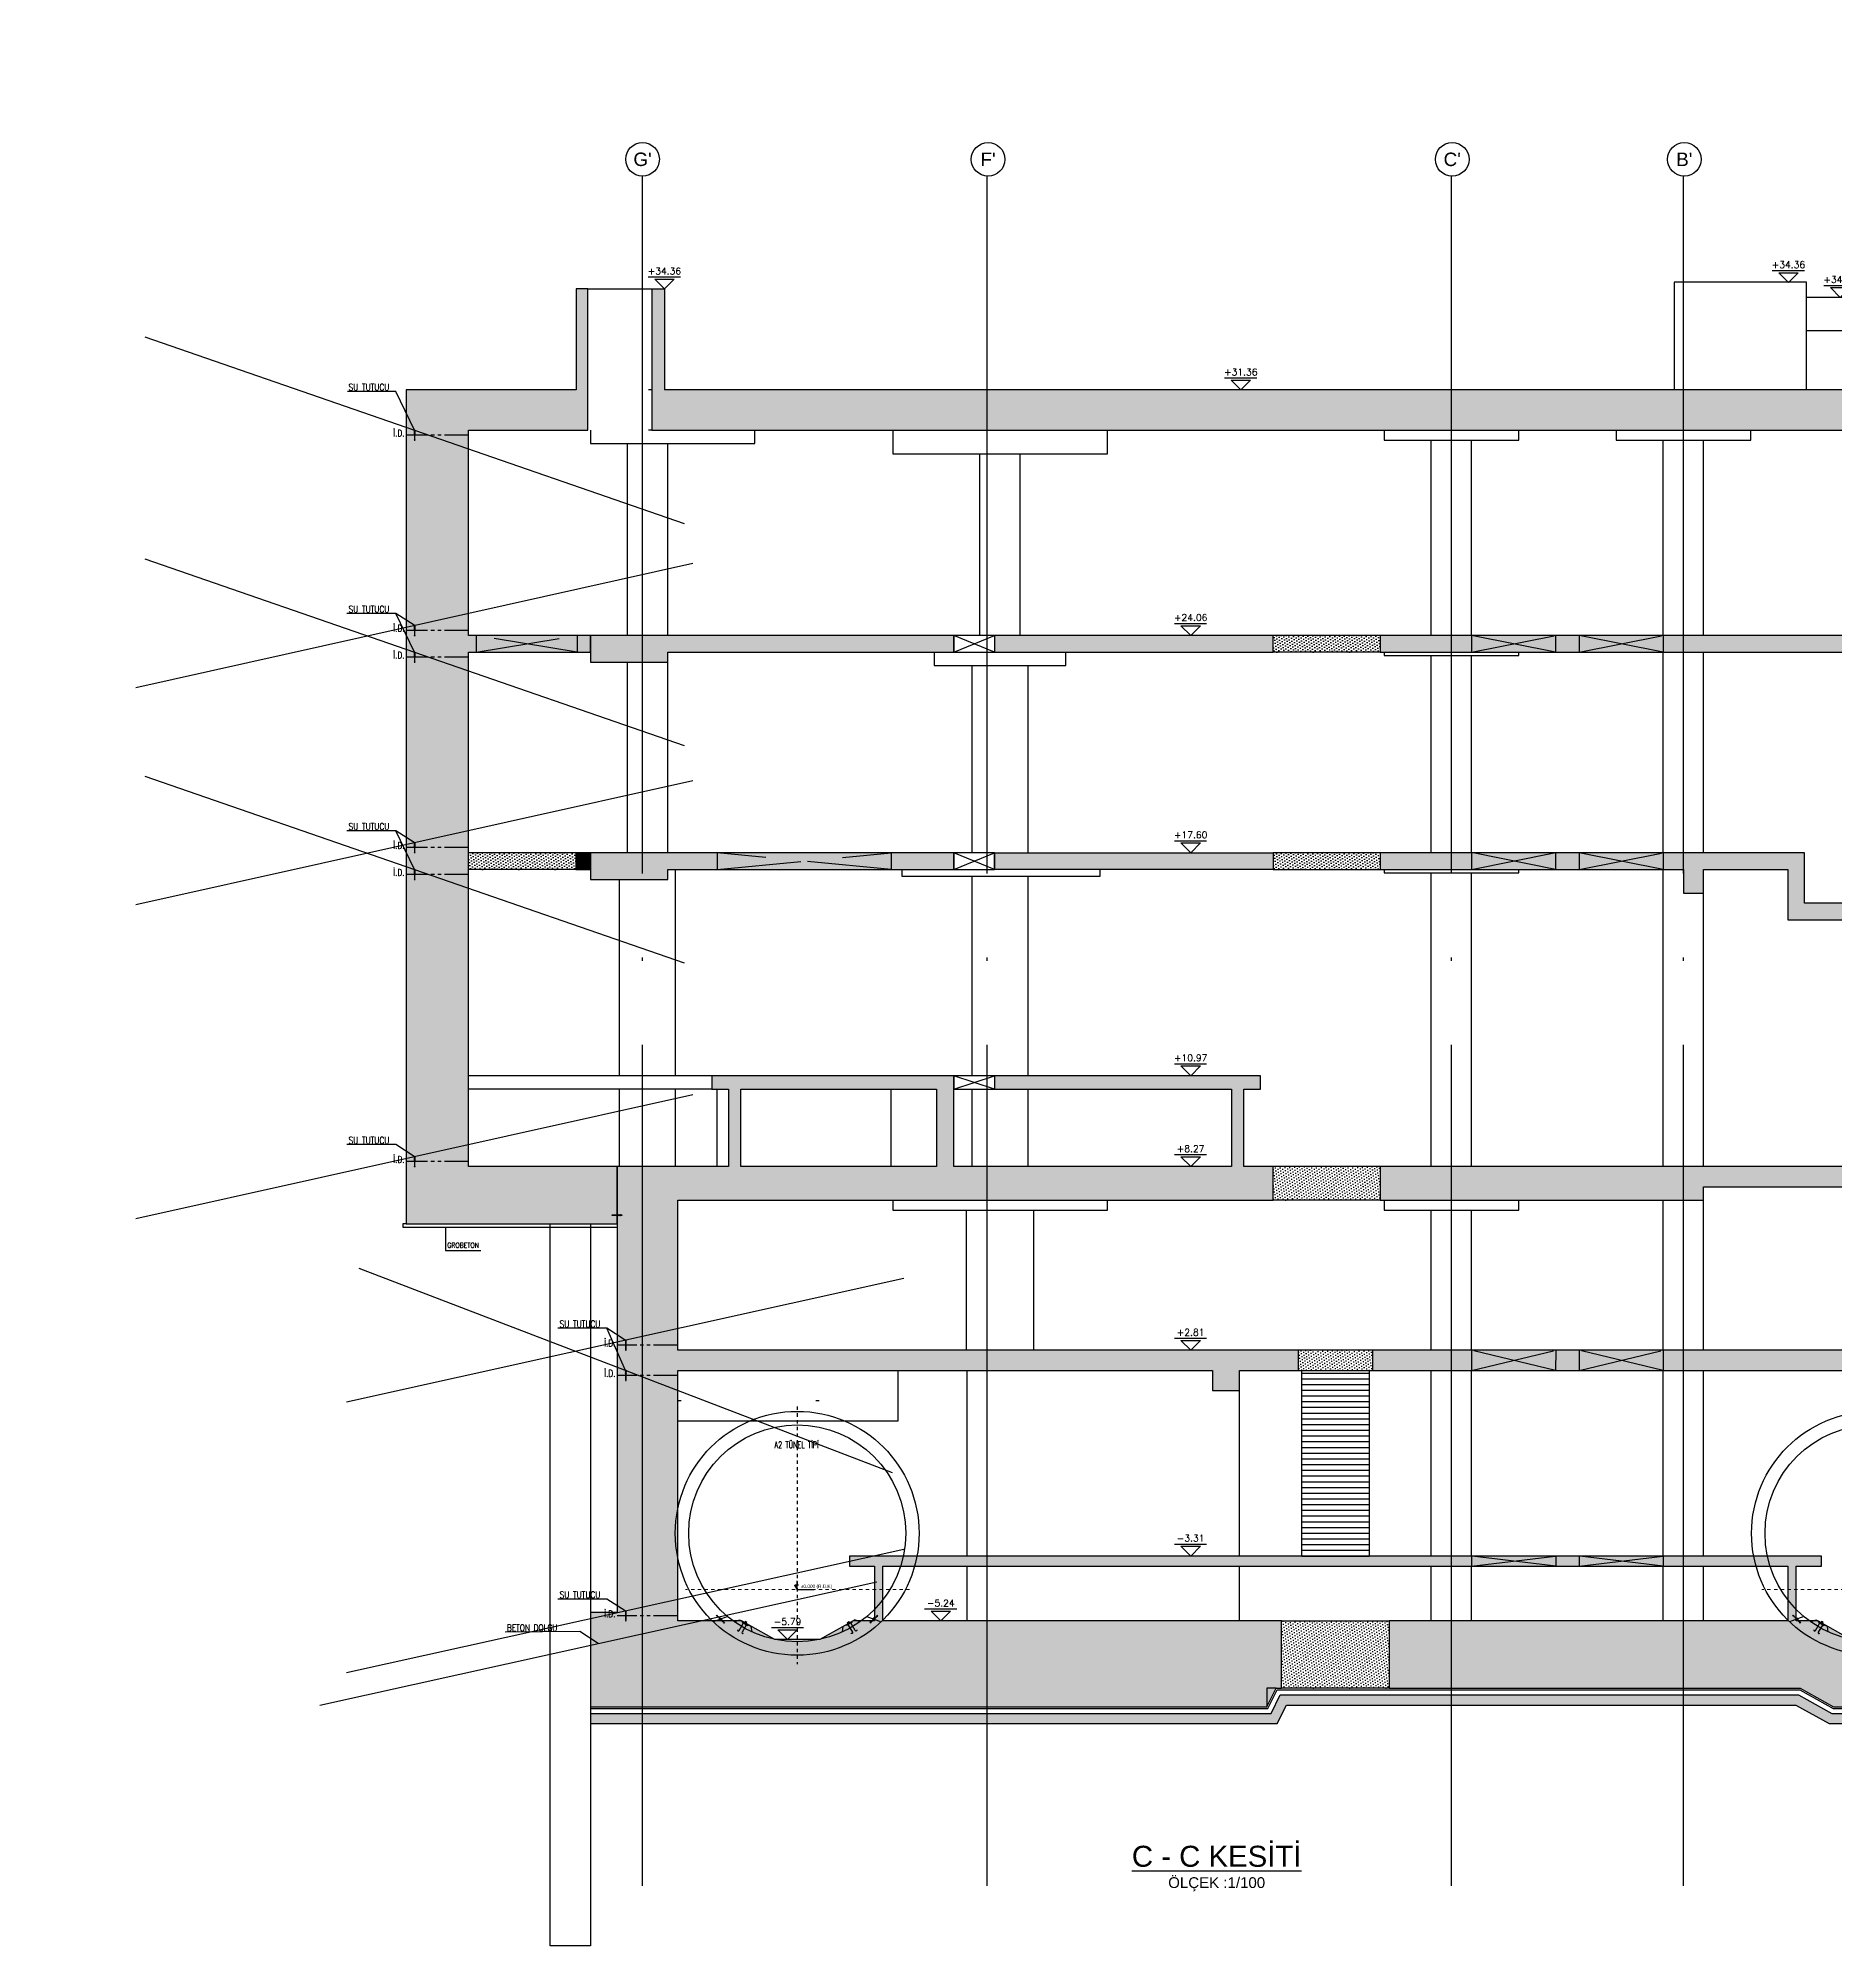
# Model space of a CAD drawing. Header units: millimetres. Extents: x 400408 to 401352, y 4543980 to 4544157.
# Drawn here: x 400952.3 to 401005.7, y 4544014.6 to 4544071.3 of the extents above; entities that cross this region are included whole.
import ezdxf
from ezdxf.enums import TextEntityAlignment as Align

# ---------------------------------------------------------------- set-up
doc = ezdxf.new("R2010")
doc.units = ezdxf.units.MM
for name, pattern in [('ACAD_ISO05W100', [33, 24, -3, 0, -3, 0, -3]), ('AKS', [3, 2.5, -0.25, 0, -0.25]), ('CIZGI', [0.4, 0.25, -0.15]), ('CONTINU', [0]), ('DASHDOT', [1, 0.5, -0.25, 0, -0.25]), ('DASHDOT2', [0.5, 0.25, -0.125, 0, -0.125]), ('Dot', [4, 0, -4]), ('HIDDEN', [0.375, 0.25, -0.125])]:
    doc.linetypes.add(name, pattern=pattern)
for name, color, linetype in [('aks prota', 2, 'AKS'), ('AXIS', 8, 'DASHDOT2'), ('caks prota', 4, 'Continuous'), ('görünüş prota', 4, 'Continuous'), ('inşaat derzi prota', 11, 'Continuous'), ('KALIP', 1, 'Continuous'), ('kesik prota', 2, 'CIZGI'), ('kesit prota', 1, 'Continuous'), ('kesit tarama prota', 252, 'Continuous'), ('KOT', 7, 'Continuous'), ('kot prota', 4, 'Continuous'), ('LINE V2', 7, 'Continuous'), ('merdiven prota', 2, 'Continuous'), ('not prota', 2, 'Continuous'), ('not yazısı prota', 6, 'Continuous'), ('not çizgisi prota', 4, 'Continuous'), ('OLCU', 5, 'Continuous'), ('PRT-CST-rc_level', 6, 'Continuous'), ('PRT-CST-rc_levermark', 4, 'Continuous'), ('st_s_not yazısı', 6, 'Continuous'), ('st_s_not çizgisi', 4, 'CIZGI'), ('st_s_su tutucu', 2, 'Continuous'), ('st_s_ölçü', 4, 'Continuous'), ('t35 prota', 3, 'Continuous'), ('taks prota', 7, 'Continuous'), ('tplan prota', 7, 'Continuous'), ('WATER STOP_B', 5, 'Continuous')]:
    doc.layers.add(name, color=color, linetype=linetype)
doc.layers.add('PRT-Geo-Axis', color=12, linetype='DASHDOT', lineweight=18)
doc.layers.add('PRT-KD-kazik', color=172, linetype='Continuous', lineweight=25)
doc.styles.add('Arial', font='Arial.ttf')
doc.styles.add('NOT', font='romanstw.shx')
doc.styles.add('OLCU', font='romanstw.shx')
doc.styles.add('SIMPLXTW', font='simplxtw.shx', dxfattribs={"width": 0.6, "height": 125})
doc.styles.add('TAKS', font='Arial Unicode.ttf')
doc.styles.add('TEXT250', font='romanstw.shx', dxfattribs={"width": 0.8, "height": 25})
doc.styles.add('TSIMPLEX', font='romanstw.shx')
doc.styles.add('TUNNELCONSULT', font='Arial.ttf')
doc.dimstyles.new('1-50', dxfattribs={"dimtxt": 10, "dimasz": 4, "dimexe": 4, "dimexo": 8, "dimgap": 4, "dimtad": 1, "dimdec": 1, "dimrnd": 0.05, "dimzin": 9, "dimdsep": 46, "dimtxsty": 'OLCU', "dimblk1": 'OBLIQUE', "dimblk2": 'OBLIQUE', "dimsah": 1, "dimcen": 2, "dimdle": 4, "dimclrd": 4, "dimclre": 4, "dimclrt": 3, "dimadec": 1, "dimazin": 0, "dimtfac": 1, "dimtdec": 1, "dimtix": 1, "dimtmove": 2, "dimatfit": 3, "dimldrblk": 'OBLIQUE', "dimfxl": 1, "dimtvp": 1, "dimtolj": 1, "dimtzin": 1, "dimarcsym": 0})
pattern_1 = [(36, (401030.68156, 4543716.28813), (-0.014547592, 0.087543451), [0, -0.079375])]

# ---------------------------------------------------------------- blocks, each defined once
blk = doc.blocks.new('KOTK5')
at = {"layer": 'PRT-CST-rc_levermark'}
blk.add_line((217, 160), (-213, 160), dxfattribs=at)
blk.add_lwpolyline([(130, 130), (-130, 130), (0, 0)], close=True, dxfattribs=at)
at = {"layer": 'PRT-CST-rc_level', "style": 'OLCU'}
blk.add_attdef('000.00', text='', height=90, dxfattribs=at).set_placement((0, 193), align=Align.CENTER)
blk = doc.blocks.new('D')
at = {"layer": 'st_s_su tutucu', "linetype": 'CONTINU', "ltscale": 0.2}
for p, q in [((-39988, 52508), (-39993, 52508)), ((-39993, 52508), (-39993, 52507)), ((-39993, 52507), (-39991, 52506)), ((-39993, 52449), (-39991, 52450)), ((-39993, 52448), (-39993, 52449)), ((-39988, 52448), (-39993, 52448)), ((-39991, 52499), (-39992, 52499)), ((-39992, 52499), (-39992, 52498)), ((-39992, 52498), (-39991, 52498)), ((-39991, 52489), (-39992, 52489)), ((-39992, 52489), (-39992, 52488)), ((-39992, 52488), (-39991, 52488)), ((-39991, 52479), (-39992, 52479)), ((-39992, 52479), (-39992, 52478)), ((-39992, 52478), (-39991, 52478)), ((-39992, 52468), (-39992, 52469)), ((-39992, 52469), (-39991, 52469)), ((-39991, 52468), (-39992, 52468)), ((-39992, 52458), (-39992, 52459)), ((-39992, 52459), (-39991, 52459)), ((-39991, 52458), (-39992, 52458)), ((-39991, 52506), (-39991, 52499)), ((-39991, 52498), (-39991, 52489)), ((-39991, 52488), (-39991, 52479)), ((-39991, 52469), (-39991, 52478)), ((-39991, 52459), (-39991, 52468)), ((-39991, 52450), (-39991, 52458)), ((-39990, 52506), (-39988, 52507)), ((-39990, 52499), (-39990, 52506)), ((-39989, 52499), (-39990, 52499)), ((-39990, 52489), (-39990, 52498)), ((-39990, 52498), (-39989, 52498)), ((-39989, 52489), (-39990, 52489)), ((-39990, 52479), (-39990, 52488)), ((-39990, 52488), (-39989, 52488)), ((-39989, 52479), (-39990, 52479)), ((-39990, 52478), (-39989, 52478)), ((-39990, 52478), (-39990, 52469)), ((-39990, 52469), (-39989, 52469)), ((-39989, 52468), (-39990, 52468)), ((-39990, 52468), (-39990, 52459)), ((-39990, 52459), (-39989, 52459)), ((-39989, 52458), (-39990, 52458)), ((-39990, 52458), (-39990, 52450)), ((-39990, 52450), (-39988, 52449)), ((-39989, 52498), (-39989, 52499)), ((-39989, 52488), (-39989, 52489)), ((-39989, 52478), (-39989, 52479)), ((-39989, 52469), (-39989, 52468)), ((-39989, 52459), (-39989, 52458)), ((-39988, 52507), (-39988, 52508)), ((-39988, 52449), (-39988, 52448))]:
    blk.add_line(p, q, dxfattribs=at)
blk = doc.blocks.new('_Oblique')
at = {"layer": 'st_s_ölçü', "lineweight": -2}
blk.add_line((-0.5, -0.5), (0.5, 0.5), dxfattribs=at)
blk = doc.blocks.new('KESITKOT')
at = {"layer": 'KOT', "linetype": 'Continuous'}
h = blk.add_hatch(dxfattribs=at)
h.set_pattern_fill('ANSI31', color=5, scale=200, angle=45, style=0)
h.set_pattern_definition([(90, (63253.653, -35392.017), (25, 5e-15), [])])
h.paths.add_polyline_path([(-150, 260), (0, 260), (0, 0)])
at = {"layer": 'KOT', "color": 4, "linetype": 'Continuous'}
for p, q in [((75, 260), (-150, 260)), ((0, 0), (-150, 260)), ((0, 0), (0, 520)), ((0, 0), (1000, 0))]:
    blk.add_line(p, q, dxfattribs=at)
at = {"layer": 'KOT', "color": 7, "linetype": 'Continuous', "style": 'SIMPLXTW', "width": 0.7}
blk.add_attdef('%%P0.000', (216, 100), '', height=200, dxfattribs=at)
blk = doc.blocks.new('A$C05c5180b')
at = {"layer": 'AXIS', "color": 8, "linetype": 'DASHDOT', "ltscale": 3}
blk.add_line((909, 7722), (909, 60), dxfattribs=at)
at = {"layer": 'KALIP'}
for p, q in [((-1158, 1480), (-1585, 1325)), ((-955, 1324), (-806, 1383)), ((-806, 1383), (-459, 1183)), ((-435, 1024), (-459, 1183)), ((2254, 1024), (2278, 1183)), ((2624, 1383), (2278, 1183)), ((2774, 1324), (2624, 1383)), ((2977, 1480), (3404, 1325))]:
    blk.add_line(p, q, dxfattribs=at)
at = {"layer": 'KALIP', "elevation": 0}
for points in [[(-638, 1333), (-658, 1298), (-606, 1268), (-586, 1303)], [(2457, 1333), (2477, 1298), (2425, 1268), (2405, 1303)]]:
    blk.add_lwpolyline(points, close=True, dxfattribs=at)
at = {"layer": 'KALIP'}
for radius in [3625, 3225]:
    blk.add_circle((909, 3955), radius, dxfattribs=at)
at = {"layer": 'LINE V2', "color": 4, "elevation": 0}
for points in [[(-861, 1086, 1), (-818, 1061), (-696, 1274, -0.414214), (-668, 1281), (-616, 1251, -0.414214), (-609, 1224), (-731, 1011, 1), (-688, 986, -1)], [(2680, 1086, -1), (2637, 1061), (2514, 1274, 0.414214), (2487, 1281), (2435, 1251, 0.414214), (2428, 1224), (2550, 1011, -1), (2507, 986, 1)]]:
    blk.add_lwpolyline(points, format="xyb", dxfattribs=at)
for points in [[(-729, 1316), (-556, 1216), (-546, 1233), (-719, 1333)], [(2548, 1316), (2374, 1216), (2364, 1233), (2538, 1333)]]:
    blk.add_lwpolyline(points, close=True, dxfattribs=at)
at = {"layer": 'PRT-Geo-Axis', "linetype": 'DASHDOT', "ltscale": 3}
blk.add_line((4252, 2280), (-2415, 2280), dxfattribs=at)
at = {"layer": 'WATER STOP_B', "color": 3}
for points in [[(-1339, 1405, 0.57735), (-1339, 1408), (-1368, 1436, 0.57735), (-1371, 1435), (-1378, 1408, -0.57735), (-1381, 1407), (-1419, 1444), (-1424, 1439), (-1427, 1443), (-1422, 1447), (-1450, 1474), (-1454, 1469), (-1458, 1472), (-1453, 1477), (-1470, 1493), (-1488, 1490), (-1492, 1494), (-1467, 1520), (-1463, 1515), (-1466, 1498), (-1449, 1481), (-1444, 1486), (-1441, 1483), (-1445, 1478), (-1418, 1452), (-1414, 1457), (-1410, 1453), (-1415, 1448), (-1383, 1418, 0.57735), (-1380, 1419), (-1374, 1445, -0.57735), (-1370, 1446), (-1329, 1405, -0.57735), (-1330, 1402), (-1355, 1395, 0.57735), (-1356, 1392), (-1324, 1361), (-1320, 1366), (-1316, 1363), (-1321, 1358), (-1294, 1332), (-1289, 1337), (-1285, 1333), (-1290, 1328), (-1273, 1312), (-1255, 1316), (-1251, 1312), (-1276, 1286), (-1280, 1290), (-1277, 1308), (-1294, 1324), (-1299, 1319), (-1302, 1323), (-1298, 1327), (-1325, 1354), (-1330, 1349), (-1333, 1352), (-1328, 1357), (-1366, 1394, -0.57735), (-1366, 1397)], [(3158, 1405, -0.57735), (3157, 1408), (3186, 1436, -0.57735), (3190, 1435), (3196, 1408, 0.57735), (3200, 1407), (3238, 1444), (3242, 1439), (3246, 1443), (3241, 1447), (3268, 1474), (3273, 1469), (3277, 1472), (3272, 1477), (3289, 1493), (3307, 1490), (3311, 1494), (3286, 1520), (3282, 1515), (3285, 1498), (3268, 1481), (3263, 1486), (3260, 1483), (3264, 1478), (3237, 1452), (3232, 1457), (3229, 1453), (3234, 1448), (3202, 1418, -0.57735), (3199, 1419), (3193, 1445, 0.57735), (3189, 1446), (3148, 1405, 0.57735), (3148, 1402), (3174, 1395, -0.57735), (3174, 1392), (3143, 1361), (3138, 1366), (3135, 1363), (3140, 1358), (3112, 1332), (3108, 1337), (3104, 1333), (3109, 1328), (3092, 1312), (3074, 1316), (3070, 1312), (3095, 1286), (3099, 1290), (3096, 1308), (3113, 1324), (3118, 1319), (3121, 1323), (3117, 1327), (3144, 1354), (3148, 1349), (3152, 1352), (3147, 1357), (3185, 1394, 0.57735), (3184, 1397)]]:
    blk.add_lwpolyline(points, format="xyb", close=True, dxfattribs=at)
at = {"layer": 'OLCU'}
ref = blk.add_blockref('KESITKOT', (909, 2280), dxfattribs=dict(at, xscale=0.4999999999987873, yscale=0.4999999999987873, zscale=0.4999999999987873))
ref.add_attrib('%%P0.000', '%%P0.000 (R.Ü.K)', (1017, 2330), dxfattribs={"layer": 'KOT', "color": 1, "linetype": 'Continuous', "height": 100, "style": 'TUNNELCONSULT'})
at = {"layer": 'not prota', "style": 'TEXT250', "width": 0.7}
blk.add_text('A2 TÜNEL TİPİ', height=200, dxfattribs=at).set_placement((891, 6585), align=Align.MIDDLE_CENTER)

msp = doc.modelspace()

# ---------------------------------------------------------------- hatches: boundary and pattern name
at = {"layer": 'kesit tarama prota'}
h = msp.add_hatch(color=256, dxfattribs=at)
h.dxf.hatch_style = 1
h.paths.add_polyline_path([(400965.089, 4544059.628), (400968.633, 4544059.628), (400968.633, 4544063.828), (400968.285, 4544063.828), (400968.285, 4544060.828), (400963.235, 4544060.828), (400963.235, 4544036.038), (400969.509, 4544036.038), (400969.509, 4544037.738), (400965.089, 4544037.738), (400965.089, 4544053.028), (400968.71, 4544053.028), (400968.71, 4544053.528), (400965.089, 4544053.528)])
h = msp.add_hatch(color=256, dxfattribs=at)
h.dxf.hatch_style = 1
h.paths.add_polyline_path([(401012.209, 4544060.828), (400970.91, 4544060.828), (400970.91, 4544063.828), (400970.54, 4544063.828), (400970.54, 4544059.628), (400999.209, 4544059.628), (401003.209, 4544059.628), (401010.709, 4544059.628), (401010.709, 4544053.528), (400992.186, 4544053.528), (400992.186, 4544053.028), (401010.709, 4544053.028), (401010.709, 4544045.568), (401004.809, 4544045.568), (401004.809, 4544047.068), (400992.186, 4544047.068), (400992.186, 4544046.568), (401001.209, 4544046.568), (401001.209, 4544045.868), (401001.809, 4544045.868), (401001.809, 4544046.568), (401004.309, 4544046.568), (401004.309, 4544045.068), (401010.709, 4544045.068), (401010.709, 4544037.738), (400992.186, 4544037.738), (400992.186, 4544036.738), (401001.809, 4544036.738), (401001.809, 4544037.138), (401010.409, 4544037.138), (401010.409, 4544032.278), (400991.959, 4544032.278), (400991.959, 4544031.678), (401010.409, 4544031.678), (401010.409, 4544024.228), (401008.518, 4544024.228), (401007.529, 4544023.678), (401006.189, 4544023.678), (401005.199, 4544024.228), (401004.558, 4544024.228), (401004.558, 4544025.858), (401005.309, 4544025.858), (401005.309, 4544026.158), (400976.409, 4544026.158), (400976.409, 4544025.858), (400977.158, 4544025.858), (400977.158, 4544024.228), (400976.518, 4544024.228), (400975.529, 4544023.678), (400974.189, 4544023.678), (400973.199, 4544024.228), (400971.309, 4544024.228), (400971.309, 4544031.678), (400987.209, 4544031.678), (400987.209, 4544031.078), (400988.009, 4544031.078), (400988.009, 4544031.678), (400989.759, 4544031.678), (400989.759, 4544032.278), (400971.31, 4544032.278), (400971.31, 4544036.738), (400989.01, 4544036.738), (400989.01, 4544037.738), (400988.142, 4544037.738), (400988.142, 4544040.038), (400988.637, 4544040.038), (400988.637, 4544040.438), (400980.726, 4544040.438), (400980.726, 4544040.038), (400987.771, 4544040.038), (400987.771, 4544037.738), (400979.515, 4544037.738), (400979.515, 4544040.438), (400972.32, 4544040.438), (400972.32, 4544040.038), (400972.815, 4544040.038), (400972.815, 4544037.738), (400969.509, 4544037.738), (400969.509, 4544024.48), (400968.709, 4544024.48), (400968.709, 4544021.678), (400988.822, 4544021.678), (400989.097, 4544022.228), (400989.259, 4544022.228), (400989.259, 4544024.228), (400977.408, 4544024.228), (400977.408, 4544025.858), (401004.308, 4544025.858), (401004.308, 4544024.228), (400992.459, 4544024.228), (400992.459, 4544022.228), (401004.681, 4544022.228), (401005.67, 4544021.678), (401008.047, 4544021.678), (401009.037, 4544021.678), (401013.009, 4544021.678), (401013.009, 4544024.228), (401012.209, 4544024.228)])
h.paths.add_polyline_path([(400979.004, 4544040.038), (400979.004, 4544037.738), (400973.186, 4544037.738), (400973.186, 4544040.038)], flags=16)
h = msp.add_hatch(color=256, dxfattribs=at)
h.dxf.hatch_style = 1
h.paths.add_polyline_path([(400971.009, 4544053.028), (400979.515, 4544053.028), (400979.515, 4544053.528), (400968.71, 4544053.528), (400968.71, 4544052.728), (400971.009, 4544052.728)])
h = msp.add_hatch(color=256, dxfattribs=at)
h.dxf.hatch_style = 1
h.paths.add_polyline_path([(400989.01, 4544053.528), (400980.726, 4544053.528), (400980.726, 4544053.028), (400989.01, 4544053.028)])
h = msp.add_hatch(dxfattribs=at)
h.set_pattern_fill('DOTS', color=2, scale=0.05, angle=36)
h.set_pattern_definition(pattern_1)
h.paths.add_polyline_path([(400992.186, 4544053.528), (400989.01, 4544053.528), (400989.01, 4544053.028), (400992.186, 4544053.028)])
h = msp.add_hatch(dxfattribs=at)
h.set_pattern_fill('DOTS', color=2, scale=0.05, angle=36)
h.set_pattern_definition(pattern_1)
h.paths.add_polyline_path([(400968.281, 4544046.568), (400968.281, 4544047.068), (400965.089, 4544047.068), (400965.089, 4544046.568)])
h = msp.add_hatch(color=256, dxfattribs=at)
h.dxf.hatch_style = 1
h.paths.add_polyline_path([(400968.281, 4544046.568), (400968.711, 4544046.568), (400968.711, 4544047.068), (400968.281, 4544047.068)])
h = msp.add_hatch(color=256, dxfattribs=at)
h.dxf.hatch_style = 1
h.paths.add_polyline_path([(400971.009, 4544046.568), (400979.515, 4544046.568), (400979.515, 4544047.068), (400968.711, 4544047.068), (400968.711, 4544046.268), (400971.009, 4544046.268)])
h = msp.add_hatch(color=256, dxfattribs=at)
h.dxf.hatch_style = 1
h.paths.add_polyline_path([(400989.01, 4544047.068), (400980.726, 4544047.068), (400980.726, 4544046.568), (400989.01, 4544046.568)])
h = msp.add_hatch(dxfattribs=at)
h.set_pattern_fill('DOTS', color=2, scale=0.05, angle=36)
h.set_pattern_definition(pattern_1)
h.paths.add_polyline_path([(400992.186, 4544047.068), (400989.01, 4544047.068), (400989.01, 4544046.568), (400992.186, 4544046.568)])
h = msp.add_hatch(dxfattribs=at)
h.set_pattern_fill('DOTS', color=2, scale=0.05, angle=36)
h.set_pattern_definition(pattern_1)
h.paths.add_polyline_path([(400992.186, 4544037.738), (400989.01, 4544037.738), (400989.01, 4544036.738), (400992.186, 4544036.738)])
h = msp.add_hatch(dxfattribs=at)
h.set_pattern_fill('DOTS', color=2, scale=0.05, angle=36)
h.set_pattern_definition(pattern_1)
h.paths.add_polyline_path([(400991.959, 4544032.278), (400989.759, 4544032.278), (400989.759, 4544031.678), (400991.959, 4544031.678)])
h = msp.add_hatch(dxfattribs=at)
h.set_pattern_fill('DOTS', color=2, scale=0.05, angle=36)
h.set_pattern_definition(pattern_1)
h.paths.add_polyline_path([(400992.459, 4544024.228), (400989.259, 4544024.228), (400989.259, 4544022.228), (400992.459, 4544022.228)])
h = msp.add_hatch(dxfattribs=at)
h.set_pattern_fill('AR-CONC', color=253, scale=0.001)
h.set_pattern_definition([(50, (401189.89925, 4543716.28813), (0.18218467, -0.015939086), [0.01905, -0.20955]), (355, (401189.89925, 4543716.28813), (-0.03524342, 0.191056845), [0.01524, -0.16764058]), (100.451445, (401189.91444, 4543716.2868), (0.14694125, 0.17511775), [0.01619001, -0.178090245]), (46.1842, (401189.89925, 4543716.33893), (0.27107904, -0.04204233), [0.028575, -0.314325]), (96.63556, (401189.92184, 4543716.33543), (0.23740413, 0.24742612), [0.02428502, -0.2671356]), (351.18415, (401189.89925, 4543716.33893), (0.23740413, 0.24742612), [0.02285997, -0.25145973]), (21, (401189.92465, 4543716.32623), (0.15161439, -0.1022652), [0.01905, -0.20955]), (326, (401189.92465, 4543716.32623), (0.06180203, 0.18418797), [0.01524, -0.16764]), (71.451445, (401189.93729, 4543716.3177), (0.21341642, 0.08192277), [0.01619001, -0.17808994]), (37.5, (401189.899254, 4543716.28813), (0.003088603, 0.084555039), [0, -0.165608, 0, -0.17018, 0, -0.168275]), (7.5, (401189.89925, 4543716.28813), (0.066819663, 0.100180575), [0, -0.097028, 0, -0.161798, 0, -0.064135]), (327.5, (401189.84261, 4543716.28813), (0.135590595, -0.005728744), [0, -0.0635, 0, -0.19812, 0, -0.26289]), (317.5, (401189.81721, 4543716.28813), (0.14812918, 0.02542649), [0, -0.08255, 0, -0.131572, 0, -0.18669])])
h.paths.add_polyline_path([(400973.618, 4544021.478), (400972.176, 4544021.48), (400968.709, 4544021.48), (400968.709, 4544021.18), (400972.098, 4544021.18), (400973.54, 4544021.178), (400989.131, 4544021.178), (400989.406, 4544021.728), (401004.551, 4544021.728), (401005.54, 4544021.178), (401008.177, 4544021.178), (401009.166, 4544021.178), (401013.009, 4544021.178), (401013.009, 4544021.478), (401009.089, 4544021.478), (401008.099, 4544021.478), (401005.618, 4544021.478), (401004.629, 4544022.028), (400989.221, 4544022.028), (400988.946, 4544021.478)])

# ---------------------------------------------------------------- linework, layer by layer
at = {"layer": 'aks prota', "ltscale": 10}
for p, q in [((400970.259, 4544016.353), (400970.259, 4544067.182)), ((400980.509, 4544016.353), (400980.509, 4544067.182)), ((400994.309, 4544016.353), (400994.309, 4544067.182)), ((401001.209, 4544016.353), (401001.209, 4544067.182))]:
    msp.add_line(p, q, dxfattribs=at)
at = {"layer": 'caks prota', "ltscale": 0.05}
for centre in [(400970.259, 4544067.682), (400980.533, 4544067.681), (400994.333, 4544067.681), (401001.233, 4544067.681)]:
    msp.add_circle(centre, 0.5, dxfattribs=at)
at = {"layer": 'görünüş prota'}
for p, q in [((400969.808, 4544053.528), (400969.808, 4544059.228)), ((400971.008, 4544053.528), (400971.008, 4544059.228)), ((400980.291, 4544053.528), (400980.291, 4544058.928)), ((400981.491, 4544053.528), (400981.491, 4544058.928)), ((400993.709, 4544053.528), (400993.709, 4544059.328)), ((400994.909, 4544053.528), (400994.909, 4544059.328)), ((401000.609, 4544053.528), (401000.609, 4544059.328)), ((401001.809, 4544053.528), (401001.809, 4544059.328)), ((400980.726, 4544053.528), (400980.726, 4544053.028)), ((400969.808, 4544047.068), (400969.808, 4544052.728)), ((400971.008, 4544047.068), (400971.009, 4544052.728)), ((400980.061, 4544047.068), (400980.061, 4544052.628)), ((400981.726, 4544047.068), (400981.726, 4544052.628)), ((400993.709, 4544047.068), (400993.709, 4544052.928)), ((400994.909, 4544047.068), (400994.909, 4544052.928)), ((401000.609, 4544047.068), (401000.609, 4544053.028)), ((401001.809, 4544047.068), (401001.809, 4544053.028)), ((400980.726, 4544047.068), (400980.726, 4544046.568)), ((400971.24, 4544040.438), (400971.24, 4544046.568)), ((400993.709, 4544037.738), (400993.709, 4544046.468)), ((400994.909, 4544037.738), (400994.909, 4544046.468)), ((401000.609, 4544037.738), (401000.609, 4544046.568)), ((400969.574, 4544040.438), (400969.574, 4544046.268)), ((400980.058, 4544040.438), (400980.058, 4544046.368)), ((400981.726, 4544040.438), (400981.726, 4544046.368)), ((401001.809, 4544037.738), (401001.809, 4544045.868)), ((400972.32, 4544040.438), (400965.089, 4544040.438)), ((400972.32, 4544040.038), (400965.089, 4544040.038)), ((400969.574, 4544037.738), (400969.574, 4544040.038)), ((400971.24, 4544037.738), (400971.24, 4544040.038)), ((400972.475, 4544037.738), (400972.475, 4544040.038)), ((400977.653, 4544037.738), (400977.653, 4544040.038)), ((400980.058, 4544037.738), (400980.058, 4544040.038)), ((400981.726, 4544037.738), (400981.726, 4544040.038)), ((400979.891, 4544032.278), (400979.891, 4544036.438)), ((400981.891, 4544032.278), (400981.891, 4544036.438)), ((400993.709, 4544032.278), (400993.709, 4544036.438)), ((400994.909, 4544032.278), (400994.909, 4544036.438)), ((401000.609, 4544032.278), (401000.609, 4544036.738)), ((401001.809, 4544032.278), (401001.809, 4544036.738)), ((400977.86, 4544030.178), (400977.86, 4544031.678)), ((400979.909, 4544026.158), (400979.909, 4544031.678)), ((400988.009, 4544026.158), (400988.009, 4544031.678)), ((400993.709, 4544026.158), (400993.709, 4544031.678)), ((400994.909, 4544026.158), (400994.909, 4544031.678)), ((401000.609, 4544026.158), (401000.609, 4544031.678)), ((401001.809, 4544026.158), (401001.809, 4544031.678)), ((400979.909, 4544024.228), (400979.909, 4544025.858)), ((400988.009, 4544024.228), (400988.009, 4544025.858)), ((400993.709, 4544024.228), (400993.709, 4544025.858)), ((400994.909, 4544024.228), (400994.909, 4544025.858)), ((401000.609, 4544024.228), (401000.609, 4544025.858)), ((401001.809, 4544024.228), (401001.809, 4544025.858)), ((400988.853, 4544021.628), (400989.128, 4544022.178)), ((400989.128, 4544022.178), (401004.668, 4544022.178)), ((401004.668, 4544022.178), (401005.657, 4544021.628)), ((400968.709, 4544021.628), (400988.853, 4544021.628)), ((401005.657, 4544021.628), (401013.009, 4544021.628))]:
    msp.add_line(p, q, dxfattribs=at)
for points in [[(401004.869, 4544060.828), (401004.869, 4544064.028), (401000.935, 4544064.028), (401000.935, 4544060.828)], [(400968.633, 4544063.828), (400970.54, 4544063.828)], [(401006.169, 4544063.578), (401006.169, 4544062.578), (401004.869, 4544062.578)], [(401006.169, 4544063.578), (401004.869, 4544063.578)], [(400968.709, 4544059.628), (400968.709, 4544059.228), (400973.598, 4544059.228), (400973.598, 4544059.628)], [(400977.7, 4544059.628), (400977.7, 4544058.928), (400984.081, 4544058.928), (400984.081, 4544059.628)], [(400992.309, 4544059.628), (400992.309, 4544059.328), (400996.309, 4544059.328), (400996.309, 4544059.628)], [(400999.209, 4544059.628), (400999.209, 4544059.328), (401003.209, 4544059.328), (401003.209, 4544059.628)], [(400980.726, 4544053.528), (400979.515, 4544053.528)], [(400992.186, 4544053.528), (400989.01, 4544053.528)], [(400978.935, 4544053.028), (400978.935, 4544052.628), (400982.846, 4544052.628), (400982.846, 4544053.028)], [(400979.515, 4544053.028), (400980.726, 4544053.028)], [(400992.186, 4544053.028), (400989.01, 4544053.028)], [(400992.309, 4544053.028), (400992.309, 4544052.928), (400996.309, 4544052.928), (400996.309, 4544053.028)], [(400968.281, 4544047.068), (400965.089, 4544047.068)], [(400980.726, 4544047.068), (400979.515, 4544047.068)], [(400992.186, 4544047.068), (400989.01, 4544047.068)], [(400968.281, 4544046.568), (400965.089, 4544046.568)], [(400977.965, 4544046.568), (400977.965, 4544046.368), (400983.861, 4544046.368), (400983.861, 4544046.568)], [(400979.515, 4544046.568), (400980.726, 4544046.568)], [(400989.01, 4544046.568), (400992.186, 4544046.568)], [(400992.309, 4544046.568), (400992.309, 4544046.468), (400996.309, 4544046.468), (400996.309, 4544046.568)], [(400980.726, 4544040.438), (400979.515, 4544040.438)], [(400979.515, 4544040.038), (400980.726, 4544040.038)], [(400992.186, 4544037.738), (400989.01, 4544037.738)], [(400977.7, 4544036.738), (400977.7, 4544036.438), (400984.081, 4544036.438), (400984.081, 4544036.738)], [(400992.186, 4544036.738), (400989.01, 4544036.738)], [(400992.309, 4544036.738), (400992.309, 4544036.438), (400996.309, 4544036.438), (400996.309, 4544036.738)], [(400963.235, 4544036.038), (400963.135, 4544036.038), (400963.135, 4544035.938)], [(400963.135, 4544035.938), (400969.509, 4544035.938)], [(400991.959, 4544032.278), (400989.759, 4544032.278)], [(400989.759, 4544031.678), (400991.959, 4544031.678)], [(400989.859, 4544026.158), (400989.859, 4544031.678)], [(400991.859, 4544031.678), (400991.859, 4544026.158)], [(400989.859, 4544031.598), (400991.859, 4544031.598)], [(400989.859, 4544031.428), (400991.859, 4544031.428)], [(400989.859, 4544031.258), (400991.859, 4544031.258)], [(400989.859, 4544031.088), (400991.859, 4544031.088)], [(400989.859, 4544030.918), (400991.859, 4544030.918)], [(400989.859, 4544030.748), (400991.859, 4544030.748)], [(400989.859, 4544030.578), (400991.859, 4544030.578)], [(400971.309, 4544030.178), (400977.86, 4544030.178)], [(400989.859, 4544030.408), (400991.859, 4544030.408)], [(400989.859, 4544030.238), (400991.859, 4544030.238)], [(400989.859, 4544030.068), (400991.859, 4544030.068)], [(400989.859, 4544029.898), (400991.859, 4544029.898)], [(400989.859, 4544029.728), (400991.859, 4544029.728)], [(400989.859, 4544029.558), (400991.859, 4544029.558)], [(400989.859, 4544029.388), (400991.859, 4544029.388)], [(400989.859, 4544029.218), (400991.859, 4544029.218)], [(400989.859, 4544029.048), (400991.859, 4544029.048)], [(400989.859, 4544028.878), (400991.859, 4544028.878)], [(400989.859, 4544028.708), (400991.859, 4544028.708)], [(400989.859, 4544028.538), (400991.859, 4544028.538)], [(400989.859, 4544028.368), (400991.859, 4544028.368)], [(400989.859, 4544028.198), (400991.859, 4544028.198)], [(400989.859, 4544028.028), (400991.859, 4544028.028)], [(400989.859, 4544027.858), (400991.859, 4544027.858)], [(400989.859, 4544027.688), (400991.859, 4544027.688)], [(400989.859, 4544027.518), (400991.859, 4544027.518)], [(400989.859, 4544027.348), (400991.859, 4544027.348)], [(400989.859, 4544027.178), (400991.859, 4544027.178)], [(400989.859, 4544027.008), (400991.859, 4544027.008)], [(400989.859, 4544026.838), (400991.859, 4544026.838)], [(400989.859, 4544026.668), (400991.859, 4544026.668)], [(400989.859, 4544026.498), (400991.859, 4544026.498)], [(400989.859, 4544026.328), (400991.859, 4544026.328)], [(400989.859, 4544026.158), (400991.859, 4544026.158)], [(400989.259, 4544024.228), (400992.459, 4544024.228)], [(400968.709, 4544022.48), (400968.709, 4544022.48), (400968.709, 4544021.98)], [(400968.709, 4544021.18), (400972.098, 4544021.18), (400973.54, 4544021.178), (400989.131, 4544021.178), (400989.406, 4544021.728), (401004.551, 4544021.728), (401005.54, 4544021.178), (401008.177, 4544021.178), (401009.166, 4544021.178), (401013.009, 4544021.178), (401013.009, 4544022.228), (401013.009, 4544022.228)], [(400968.709, 4544021.48), (400972.176, 4544021.48), (400973.618, 4544021.478), (400988.946, 4544021.478), (400989.221, 4544022.028), (401004.629, 4544022.028), (401005.618, 4544021.478), (401008.099, 4544021.478), (401009.089, 4544021.478), (401013.009, 4544021.478)], [(400992.459, 4544022.228), (400989.259, 4544022.228)]]:
    msp.add_lwpolyline(points, dxfattribs=at)
at = {"layer": 'görünüş prota', "color": 4, "linetype": 'Dot'}
for points in [[(400970.54, 4544060.828), (400968.633, 4544060.828)], [(400970.54, 4544059.628), (400968.633, 4544059.628)], [(400971.309, 4544030.778), (400977.86, 4544030.778)]]:
    msp.add_lwpolyline(points, dxfattribs=at)
at = {"layer": 'inşaat derzi prota', "linetype": 'ACAD_ISO05W100', "ltscale": 0.03}
for points in [[(400965.089, 4544059.478), (400963.235, 4544059.478)], [(400965.089, 4544053.678), (400963.235, 4544053.678)], [(400965.089, 4544052.878), (400963.235, 4544052.878)], [(400965.089, 4544047.218), (400963.235, 4544047.218)], [(400965.089, 4544046.418), (400963.235, 4544046.418)], [(400965.089, 4544037.888), (400963.235, 4544037.888)], [(400971.309, 4544032.428), (400969.509, 4544032.428)], [(400971.309, 4544031.528), (400969.509, 4544031.528)], [(400971.309, 4544024.378), (400969.509, 4544024.378)]]:
    msp.add_lwpolyline(points, dxfattribs=at)
at = {"layer": 'kesik prota', "ltscale": 10}
msp.add_lwpolyline([(400989.097, 4544022.228), (400988.822, 4544022.228), (400988.822, 4544021.678)], dxfattribs=at)
at = {"layer": 'kesit prota'}
for p, q in [((400968.285, 4544063.828), (400968.285, 4544060.828)), ((400970.91, 4544063.828), (400970.91, 4544060.828))]:
    msp.add_line(p, q, dxfattribs=at)
for points in [[(400968.285, 4544060.828), (400963.235, 4544060.828), (400963.235, 4544036.038), (400969.509, 4544036.038), (400969.509, 4544037.738), (400965.089, 4544037.738), (400965.089, 4544053.028), (400968.71, 4544053.028), (400968.71, 4544053.528), (400965.089, 4544053.528), (400965.089, 4544059.628), (400968.633, 4544059.628), (400968.633, 4544063.828), (400968.285, 4544063.828)], [(400970.54, 4544063.828), (400970.54, 4544059.628), (400999.209, 4544059.628), (400999.209, 4544059.628), (401003.209, 4544059.628), (401003.209, 4544059.628)], [(400970.54, 4544063.828), (400970.91, 4544063.828)], [(401012.209, 4544060.828), (400970.91, 4544060.828)], [(401003.209, 4544059.628), (401010.709, 4544059.628)], [(400979.515, 4544053.528), (400968.71, 4544053.528), (400968.71, 4544052.728), (400971.009, 4544052.728), (400971.009, 4544053.028)], [(400971.009, 4544053.028), (400979.515, 4544053.028), (400979.515, 4544053.528)], [(401010.709, 4544053.528), (400992.186, 4544053.528), (400992.186, 4544053.028), (401010.709, 4544053.028)], [(400968.281, 4544046.568), (400968.711, 4544046.568), (400968.711, 4544047.068), (400968.281, 4544047.068), (400968.281, 4544046.568)], [(400971.009, 4544046.568), (400979.515, 4544046.568), (400979.515, 4544047.068), (400968.711, 4544047.068), (400968.711, 4544046.268), (400971.009, 4544046.268), (400971.009, 4544046.568)], [(401010.709, 4544045.568), (401004.809, 4544045.568), (401004.809, 4544047.068), (400992.186, 4544047.068), (400992.186, 4544046.568), (401001.209, 4544046.568), (401001.209, 4544045.868), (401001.809, 4544045.868), (401001.809, 4544046.568), (401004.309, 4544046.568), (401004.309, 4544045.068), (401010.709, 4544045.068)], [(401006.189, 4544023.678), (401005.199, 4544024.228), (401004.558, 4544024.228), (401004.558, 4544025.858), (401005.309, 4544025.858), (401005.309, 4544026.158), (400976.409, 4544026.158), (400976.409, 4544025.858), (400977.158, 4544025.858), (400977.158, 4544024.228), (400976.518, 4544024.228), (400975.529, 4544023.678), (400974.189, 4544023.678), (400973.199, 4544024.228), (400971.309, 4544024.228), (400971.309, 4544031.678), (400987.209, 4544031.678), (400987.209, 4544031.078), (400988.009, 4544031.078), (400988.009, 4544031.678), (400989.759, 4544031.678), (400989.759, 4544032.278), (400971.31, 4544032.278), (400971.31, 4544036.738), (400989.01, 4544036.738), (400989.01, 4544037.738), (400988.142, 4544037.738), (400988.142, 4544040.038), (400988.637, 4544040.038), (400988.637, 4544040.438), (400980.726, 4544040.438), (400980.726, 4544040.038), (400987.771, 4544040.038), (400987.771, 4544037.738), (400979.515, 4544037.738), (400979.515, 4544040.438), (400972.32, 4544040.438), (400972.32, 4544040.038), (400972.815, 4544040.038), (400972.815, 4544037.738), (400969.509, 4544037.738), (400969.509, 4544024.48), (400968.709, 4544024.48), (400968.709, 4544021.678), (400988.822, 4544021.678), (400989.097, 4544022.228), (400989.259, 4544022.228), (400989.259, 4544024.228), (400977.408, 4544024.228), (400977.408, 4544025.858), (401004.308, 4544025.858), (401004.308, 4544024.228), (400992.459, 4544024.228), (400992.459, 4544022.228), (401004.681, 4544022.228), (401005.67, 4544021.678), (401008.047, 4544021.678)], [(400979.004, 4544037.738), (400973.186, 4544037.738), (400973.186, 4544040.038), (400979.004, 4544040.038), (400979.004, 4544037.738)], [(401010.709, 4544037.738), (400992.186, 4544037.738), (400992.186, 4544036.738), (401001.809, 4544036.738), (401001.809, 4544037.138), (401010.409, 4544037.138)], [(400963.235, 4544036.038), (400969.509, 4544036.038)], [(401010.409, 4544032.278), (400991.959, 4544032.278), (400991.959, 4544031.678), (401010.409, 4544031.678)]]:
    msp.add_lwpolyline(points, dxfattribs=at)
for points in [[(400980.726, 4544053.528), (400980.726, 4544053.028), (400989.01, 4544053.028), (400989.01, 4544053.528)], [(400989.01, 4544046.568), (400980.726, 4544046.568), (400980.726, 4544047.068), (400989.01, 4544047.068)]]:
    msp.add_lwpolyline(points, close=True, dxfattribs=at)
at = {"layer": 'merdiven prota', "linetype": 'HIDDEN', "ltscale": 10}
for points in [[(400965.311, 4544053.028), (400968.318, 4544053.528), (400968.318, 4544053.028), (400965.311, 4544053.528), (400965.311, 4544053.028)], [(400979.515, 4544053.028), (400980.726, 4544053.528), (400980.726, 4544053.028), (400979.515, 4544053.528), (400979.515, 4544053.028)], [(400994.909, 4544053.528), (400994.909, 4544053.028), (400997.408, 4544053.528), (400997.408, 4544053.028), (400994.909, 4544053.528)], [(400998.109, 4544053.528), (400998.109, 4544053.028), (401000.609, 4544053.528), (401000.609, 4544053.028), (400998.109, 4544053.528)], [(400972.475, 4544046.568), (400977.653, 4544047.068), (400977.653, 4544046.568), (400972.475, 4544047.068), (400972.475, 4544046.568)], [(400979.515, 4544046.568), (400980.726, 4544047.068), (400980.726, 4544046.568), (400979.515, 4544047.068), (400979.515, 4544046.568)], [(400994.909, 4544047.068), (400994.909, 4544046.568), (400997.408, 4544047.068), (400997.408, 4544046.568), (400994.909, 4544047.068)], [(400998.109, 4544047.068), (400998.109, 4544046.568), (401000.609, 4544047.068), (401000.609, 4544046.568), (400998.109, 4544047.068)], [(400979.515, 4544040.038), (400980.726, 4544040.438), (400980.726, 4544040.038), (400979.515, 4544040.438), (400979.515, 4544040.038)], [(400994.909, 4544032.278), (400994.909, 4544031.678), (400997.409, 4544032.278), (400997.408, 4544031.678), (400994.909, 4544032.278)], [(400998.109, 4544032.278), (400998.109, 4544031.678), (401000.609, 4544032.278), (401000.609, 4544031.678), (400998.109, 4544032.278)], [(400994.909, 4544026.158), (400994.909, 4544025.858), (400997.409, 4544026.158), (400997.409, 4544025.858), (400994.909, 4544026.158)], [(400998.109, 4544026.158), (400998.109, 4544025.858), (401000.609, 4544026.158), (401000.609, 4544025.858), (400998.109, 4544026.158)]]:
    msp.add_lwpolyline(points, dxfattribs=at)
at = {"layer": 'PRT-KD-kazik', "color": 3}
msp.add_lwpolyline([(400968.709, 4544036.038), (400968.709, 4544014.568), (400967.509, 4544014.568), (400967.509, 4544036.038)], dxfattribs=at)
at = {"layer": 'st_s_not çizgisi', "linetype": 'CONTINU'}
msp.add_lwpolyline([(400964.399, 4544035.938), (400964.399, 4544035.243), (400965.455, 4544035.243)], dxfattribs=at)

# ---------------------------------------------------------------- block references
at = {"layer": 'kesit prota', "xscale": 0.001, "yscale": 0.001, "zscale": 0.001}
for p in [(400973.949, 4544022.878), (401005.949, 4544022.878)]:
    msp.add_blockref('A$C05c5180b', p, dxfattribs=at)
at = {"layer": 'kot prota', "linetype": 'CONTINU', "ltscale": 0.1}
ref = msp.add_blockref('KOTK5', (401004.33, 4544064.021), dxfattribs=dict(at, xscale=-0.002222222222222222, yscale=0.002222222222222221, zscale=0.002222222222222222, rotation=359.9999999999409))
ref.add_attrib('000.00', '+34.36', dxfattribs={"layer": 'PRT-CST-rc_level', "height": 0.2, "style": 'OLCU'}).set_placement((401004.33, 4544064.45), align=Align.CENTER)
ref = msp.add_blockref('KOTK5', (400970.91, 4544063.828), dxfattribs=dict(at, xscale=-0.002222222222222222, yscale=0.002222222222222221, zscale=0.002222222222222222, rotation=359.9999999999409))
ref.add_attrib('000.00', '+34.36', dxfattribs={"layer": 'PRT-CST-rc_level', "height": 0.2, "style": 'OLCU'}).set_placement((400970.91, 4544064.257), align=Align.CENTER)
ref = msp.add_blockref('KOTK5', (401005.869, 4544063.578), dxfattribs=dict(at, xscale=-0.002222222222222222, yscale=0.002222222222222221, zscale=0.002222222222222222, rotation=359.9999999999409))
ref.add_attrib('000.00', '+34.11', dxfattribs={"layer": 'PRT-CST-rc_level', "height": 0.2, "style": 'OLCU'}).set_placement((401005.869, 4544064.007), align=Align.CENTER)
ref = msp.add_blockref('KOTK5', (400988.048, 4544060.828), dxfattribs=dict(at, xscale=-0.002222222222222222, yscale=0.002222222222222221, zscale=0.002222222222222222, rotation=359.9999999999409))
ref.add_attrib('000.00', '+31.36', dxfattribs={"layer": 'PRT-CST-rc_level', "height": 0.2, "style": 'OLCU'}).set_placement((400988.048, 4544061.257), align=Align.CENTER)
ref = msp.add_blockref('KOTK5', (400986.557, 4544053.528), dxfattribs=dict(at, xscale=-0.002222222222222222, yscale=0.002222222222222221, zscale=0.002222222222222222, rotation=359.9999999999409))
ref.add_attrib('000.00', '+24.06', dxfattribs={"layer": 'PRT-CST-rc_level', "height": 0.2, "style": 'OLCU'}).set_placement((400986.557, 4544053.957), align=Align.CENTER)
ref = msp.add_blockref('KOTK5', (400986.557, 4544047.068), dxfattribs=dict(at, xscale=-0.002222222222222222, yscale=0.002222222222222221, zscale=0.002222222222222222, rotation=359.9999999999409))
ref.add_attrib('000.00', '+17.60', dxfattribs={"layer": 'PRT-CST-rc_level', "height": 0.2, "style": 'OLCU'}).set_placement((400986.557, 4544047.497), align=Align.CENTER)
ref = msp.add_blockref('KOTK5', (400986.557, 4544040.438), dxfattribs=dict(at, xscale=-0.002222222222222222, yscale=0.002222222222222221, zscale=0.002222222222222222, rotation=359.9999999999409))
ref.add_attrib('000.00', '+10.97', dxfattribs={"layer": 'PRT-CST-rc_level', "height": 0.2, "style": 'OLCU'}).set_placement((400986.557, 4544040.867), align=Align.CENTER)
ref = msp.add_blockref('KOTK5', (400986.557, 4544037.738), dxfattribs=dict(at, xscale=-0.002222222222222222, yscale=0.002222222222222221, zscale=0.002222222222222222, rotation=359.9999999999409))
ref.add_attrib('000.00', '+8.27', dxfattribs={"layer": 'PRT-CST-rc_level', "height": 0.2, "style": 'OLCU'}).set_placement((400986.557, 4544038.167), align=Align.CENTER)
ref = msp.add_blockref('KOTK5', (400986.557, 4544032.278), dxfattribs=dict(at, xscale=-0.002222222222222222, yscale=0.002222222222222221, zscale=0.002222222222222222, rotation=359.9999999999409))
ref.add_attrib('000.00', '+2.81', dxfattribs={"layer": 'PRT-CST-rc_level', "height": 0.2, "style": 'OLCU'}).set_placement((400986.557, 4544032.707), align=Align.CENTER)
ref = msp.add_blockref('KOTK5', (400986.557, 4544026.158), dxfattribs=dict(at, xscale=-0.002222222222222222, yscale=0.002222222222222221, zscale=0.002222222222222222, rotation=359.9999999999409))
ref.add_attrib('000.00', '-3.31', dxfattribs={"layer": 'PRT-CST-rc_level', "height": 0.2, "style": 'OLCU'}).set_placement((400986.557, 4544026.587), align=Align.CENTER)
ref = msp.add_blockref('KOTK5', (400979.128, 4544024.228), dxfattribs=dict(at, xscale=-0.002222222222222222, yscale=0.002222222222222221, zscale=0.002222222222222222, rotation=359.9999999999409))
ref.add_attrib('000.00', '-5.24', dxfattribs={"layer": 'PRT-CST-rc_level', "height": 0.2, "style": 'OLCU'}).set_placement((400979.128, 4544024.657), align=Align.CENTER)
ref = msp.add_blockref('KOTK5', (400974.572, 4544023.678), dxfattribs=dict(at, xscale=-0.002222222222222222, yscale=0.002222222222222221, zscale=0.002222222222222222, rotation=359.9999999999409))
ref.add_attrib('000.00', '-5.79', dxfattribs={"layer": 'PRT-CST-rc_level', "height": 0.2, "style": 'OLCU'}).set_placement((400974.572, 4544024.107), align=Align.CENTER)
at = {"layer": 'st_s_ölçü', "xscale": 0.004999999999999998, "yscale": 0.004999999999999998, "zscale": 0.004999999999999998}
for p, rotation in [((400763.534, 4544321.869), 180.0000000000342), ((400763.534, 4544316.069), 180.0000000000342), ((400763.534, 4544315.269), 180.0000000000342), ((400763.534, 4544309.609), 180.0000000000342), ((400763.534, 4544308.809), 180.0000000000342), ((400763.534, 4544300.279), 180.0000000000342), ((400707.118, 4543836.337), 270.0000004130123), ((400769.808, 4544294.819), 180.0000000000342), ((400769.808, 4544293.919), 180.0000000000342), ((400769.808, 4544286.769), 180.0000000000342)]:
    msp.add_blockref('D', p, dxfattribs=dict(at, rotation=rotation))

# ---------------------------------------------------------------- texts
at = {"layer": 'not yazısı prota', "ltscale": 0.05, "style": 'TSIMPLEX', "width": 0.8}
for s, p in [('SU TUTUCU', (400961.519, 4544060.806)), ('İ.D.', (400962.848, 4544059.439)), ('SU TUTUCU', (400961.519, 4544054.206)), ('İ.D.', (400962.848, 4544053.639)), ('İ.D.', (400962.848, 4544052.839)), ('SU TUTUCU', (400961.519, 4544047.746)), ('İ.D.', (400962.848, 4544047.179)), ('İ.D.', (400962.848, 4544046.379)), ('SU TUTUCU', (400961.519, 4544038.416)), ('İ.D.', (400962.848, 4544037.849)), ('SU TUTUCU', (400967.793, 4544032.956)), ('İ.D.', (400969.121, 4544032.389)), ('İ.D.', (400969.121, 4544031.489)), ('SU TUTUCU', (400967.793, 4544024.906)), ('İ.D.', (400969.121, 4544024.339)), ('BETON DOLGU', (400966.227, 4544023.925))]:
    msp.add_text(s, height=0.2, dxfattribs=at).set_placement(p)
at = {"layer": 'st_s_not yazısı', "ltscale": 0.05, "style": 'NOT', "width": 0.8}
msp.add_text('GROBETON', height=0.15, dxfattribs=at).set_placement((400964.456, 4544035.396), align=Align.MIDDLE_LEFT)
at = {"layer": 't35 prota', "style": 'Arial'}
msp.add_text('ÖLÇEK :1/100', height=0.32, dxfattribs=at).set_placement((400987.33, 4544016.433), align=Align.MIDDLE)
at = {"layer": 'taks prota', "style": 'TAKS'}
for s, p in [("G'", (400970.259, 4544067.682)), ("F'", (400980.533, 4544067.681)), ("C'", (400994.333, 4544067.681)), ("B'", (401001.233, 4544067.681))]:
    msp.add_text(s, height=0.4, rotation=359.5052, dxfattribs=at).set_placement(p, align=Align.MIDDLE_CENTER)
at = {"layer": 'tplan prota', "style": 'Arial'}
msp.add_text('%%UC - C KESİTİ', height=0.625, dxfattribs=at).set_placement((400987.33, 4544017.308), align=Align.MIDDLE)

# ---------------------------------------------------------------- leaders
at = {"layer": 'not çizgisi prota'}
for points in [[(400963.48, 4544059.628), (400962.921, 4544060.778), (400961.483, 4544060.778)], [(400963.48, 4544053.028), (400962.921, 4544054.178), (400961.483, 4544054.178)], [(400963.473, 4544053.827), (400962.921, 4544054.178), (400961.471, 4544054.178)], [(400963.48, 4544046.568), (400962.921, 4544047.718), (400961.483, 4544047.718)], [(400963.473, 4544047.367), (400962.921, 4544047.718), (400961.471, 4544047.718)], [(400963.473, 4544038.037), (400962.921, 4544038.388), (400961.471, 4544038.388)], [(400969.753, 4544031.678), (400969.195, 4544032.928), (400967.756, 4544032.928)], [(400969.746, 4544032.577), (400969.195, 4544032.928), (400967.744, 4544032.928)], [(400969.746, 4544024.527), (400969.195, 4544024.878), (400967.744, 4544024.878)], [(400968.944, 4544023.558), (400968.393, 4544023.909), (400966.179, 4544023.897)]]:
    msp.add_leader(points, dimstyle='1-50', override={"dimasz": 12, "dimgap": 4, "dimtad": 0}, dxfattribs=at)

doc.saveas('drawing.dxf')
